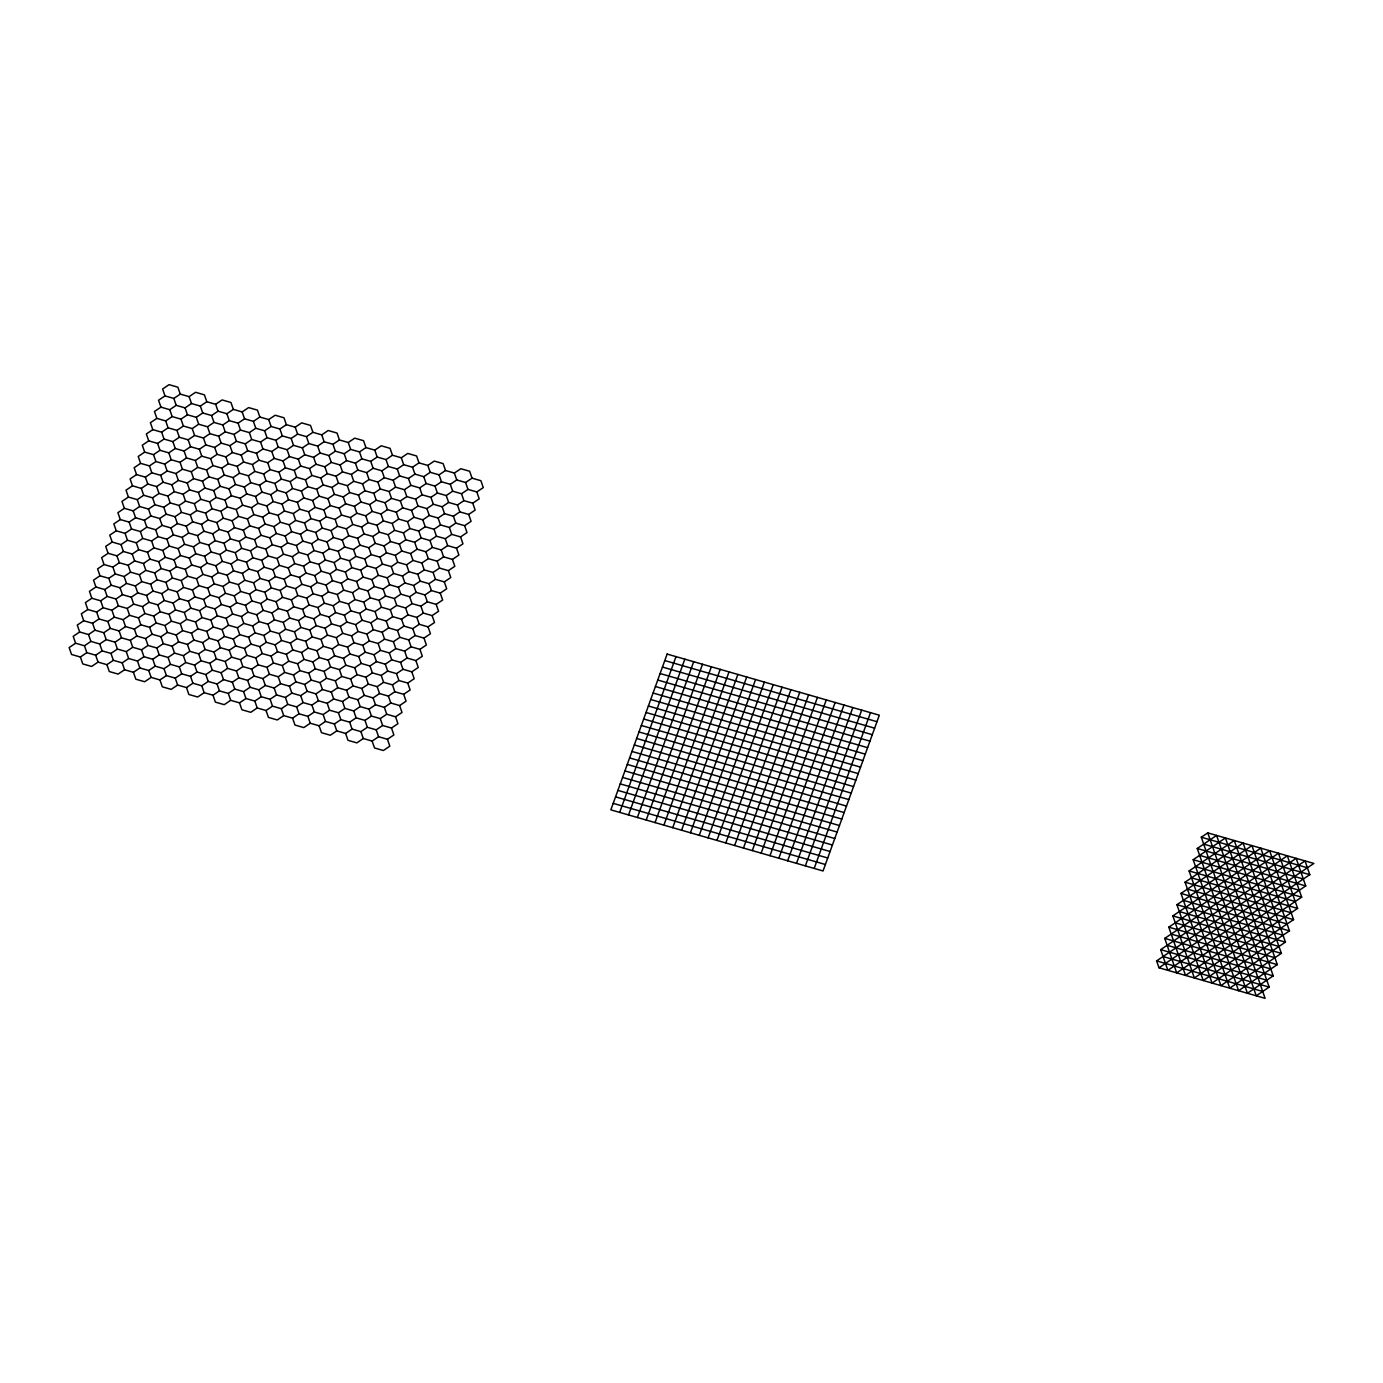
<?xml version="1.0" encoding="UTF-8"?>
<svg xmlns="http://www.w3.org/2000/svg" width="1383" height="1383" viewBox="0 0 1383 1383"><rect width="100%" height="100%" fill="white"/><g stroke="black" fill="none" stroke-linecap="round" stroke-linejoin="round"><path stroke-width="1.5" d="M619.688 812.391L675.993 656.614M628.539 814.95L684.827 659.172M637.373 817.491L693.678 661.714M646.207 820.033L702.512 664.255M655.058 822.591L711.346 666.813M663.892 825.132L720.197 669.355M672.743 827.674L729.031 671.896M681.577 830.232L737.882 674.455M690.428 832.773L746.716 676.996M699.262 835.315L755.567 679.537M708.096 837.873L764.401 682.096M716.947 840.415L773.235 684.637M725.781 842.956L782.087 687.195M734.632 845.514L790.92 689.737M743.466 848.056L799.772 692.278M752.3 850.597L808.606 694.836M761.151 853.155L817.439 697.378M769.985 855.697L826.291 699.919M778.836 858.255L835.125 702.478M787.67 860.796L843.976 705.019M796.522 863.338L852.81 707.56M805.355 865.896L861.661 710.119M814.189 868.438L870.495 712.66M206.81 401.744L204.407 394.846L195.573 392.288L189.125 396.644L180.274 394.103L173.826 398.442L164.992 395.901L158.544 400.24L160.929 407.138L169.763 409.679L176.211 405.34L185.063 407.881L191.511 403.542L200.345 406.083L206.81 401.744L215.644 404.285L222.093 399.929L230.944 402.488L233.329 409.385L242.163 411.927L248.629 407.587L257.463 410.129L259.848 417.026L268.7 419.568L275.148 415.228L283.982 417.77L286.367 424.667L295.219 427.209L301.667 422.87L310.501 425.411L312.904 432.309L321.738 434.85L328.186 430.511L337.037 433.052L339.423 439.95L348.257 442.491L354.722 438.152L363.556 440.693L365.942 447.591L374.793 450.132L381.241 445.793L390.075 448.334L392.461 455.232L401.312 457.773L407.76 453.434L416.594 455.975L418.997 462.873L427.831 465.414L434.279 461.075L443.13 463.616L445.516 470.514L454.35 473.055L460.816 468.716L469.65 471.257L472.035 478.155L480.886 480.696L483.272 487.594L476.824 491.95L467.973 489.392L461.524 493.748L452.69 491.19L446.225 495.546L437.391 493.005L430.943 497.344L422.092 494.803L415.643 499.142L406.809 496.601L400.344 500.94L391.51 498.399L385.062 502.738L376.211 500.197L369.762 504.553L360.928 501.994L354.463 506.351L345.629 503.792L339.181 508.149L330.33 505.608L323.881 509.947L315.047 507.405L308.599 511.745L299.748 509.203L293.3 513.542L284.449 511.001L278 515.34L269.166 512.799L262.718 517.156L253.867 514.597L247.419 518.953L238.585 516.395L232.119 520.751L223.285 518.193L216.837 522.549L207.986 520.008L201.538 524.347L192.704 521.806L186.238 526.145L177.404 523.604L170.956 527.943L162.105 525.402L155.657 529.741L146.823 527.2L140.375 531.556L131.523 528.998L125.075 533.354L116.224 530.795L109.776 535.152L112.161 542.05L121.013 544.591L127.461 540.252L136.295 542.793L142.76 538.436L151.594 540.995L158.042 536.639L166.894 539.197L173.342 534.841L182.176 537.399L188.641 533.043L197.475 535.584L203.923 531.245L212.775 533.786L219.223 529.447L228.057 531.988L234.522 527.649L243.356 530.19L249.804 525.834L258.656 528.392L265.104 524.036L273.938 526.595L280.386 522.238L289.237 524.797L295.685 520.44L304.537 522.981L310.985 518.642L319.819 521.184L326.267 516.844L335.118 519.386L341.566 515.046L350.4 517.588L356.866 513.249L365.7 515.79L372.148 511.433L380.999 513.992L387.447 509.636L396.281 512.194L402.747 507.838L411.581 510.396L418.029 506.04L426.88 508.581L433.328 504.242L442.162 506.783L448.628 502.444L457.462 504.985L463.91 500.646L472.761 503.187L479.209 498.831L476.824 491.95M160.929 407.138L154.464 411.477L156.867 418.375L165.701 420.933L172.149 416.577L181 419.135L187.448 414.779L196.282 417.32L202.748 412.981L211.582 415.522L218.03 411.183L226.881 413.724L233.329 409.385M156.867 418.375L150.401 422.731L152.804 429.629L161.638 432.17L168.086 427.814L176.938 430.372L183.386 426.016L192.22 428.574L198.685 424.218L207.519 426.777L213.967 422.42L222.819 424.961L229.267 420.622L238.101 423.163L244.566 418.824L253.4 421.366L259.848 417.026M152.804 429.629L146.339 433.968L148.742 440.866L157.576 443.407L164.024 439.068L172.875 441.609L179.323 437.27L188.157 439.811L194.623 435.472L203.457 438.013L209.905 433.657L218.756 436.215L225.204 431.859L234.038 434.418L240.486 430.061L249.338 432.602L255.786 428.263L264.637 430.804L271.085 426.465L279.919 429.007L286.367 424.667M148.742 440.866L142.276 445.205L144.679 452.103L153.513 454.661L159.961 450.305L168.812 452.846L175.261 448.507L184.095 451.048L190.56 446.709L199.394 449.25L205.842 444.911L214.693 447.452L221.142 443.113L229.976 445.654L236.424 441.298L245.275 443.857L251.723 439.5L260.574 442.059L267.023 437.702L275.857 440.261L282.305 435.904L291.156 438.446L297.604 434.106L306.438 436.648L312.904 432.309M144.679 452.103L138.214 456.459L140.617 463.357L149.45 465.898L155.899 461.542L164.75 464.1L171.198 459.744L180.032 462.302L186.498 457.946L195.331 460.487L201.78 456.148L210.631 458.689L217.079 454.35L225.913 456.891L232.361 452.552L241.212 455.093L247.661 450.754L256.495 453.296L262.96 448.939L271.794 451.498L278.242 447.141L287.094 449.7L293.542 445.343L302.376 447.902L308.841 443.545L317.675 446.087L324.123 441.747L332.975 444.289L339.423 439.95M140.617 463.357L134.151 467.696L136.554 474.594L145.388 477.135L151.836 472.796L160.687 475.337L167.136 470.998L175.969 473.539L182.418 469.183L191.269 471.741L197.717 467.385L206.568 469.943L213.017 465.587L221.85 468.146L228.299 463.789L237.15 466.33L243.598 461.991L252.432 464.532L258.898 460.193L267.732 462.735L274.18 458.395L283.031 460.937L289.479 456.597L298.313 459.139L304.779 454.782L313.613 457.341L320.061 452.984L328.912 455.543L335.36 451.186L344.194 453.728L350.66 449.389L359.494 451.93L365.942 447.591M136.554 474.594L130.088 478.933L132.491 485.831L141.325 488.389L147.774 484.033L156.625 486.574L163.073 482.235L171.907 484.776L178.355 480.437L187.206 482.978L193.655 478.639L202.506 481.18L208.954 476.824L217.788 479.382L224.236 475.026L233.087 477.584L239.536 473.228L248.37 475.787L254.835 471.43L263.669 473.971L270.117 469.632L278.968 472.173L285.417 467.834L294.251 470.376L300.716 466.036L309.55 468.578L315.998 464.239L324.849 466.78L331.298 462.423L340.132 464.982L346.597 460.625L355.431 463.184L361.879 458.828L370.73 461.369L377.179 457.03L386.013 459.571L392.461 455.232M132.491 485.831L126.026 490.187L128.429 497.067L137.263 499.626L143.711 495.27L152.562 497.828L159.01 493.472L167.844 496.03L174.293 491.674L183.144 494.215L189.592 489.876L198.443 492.417L204.891 488.078L213.725 490.619L220.174 486.28L229.025 488.821L235.473 484.482L244.307 487.023L250.772 482.667L259.606 485.226L266.055 480.869L274.906 483.428L281.354 479.071L290.188 481.612L296.654 477.273L305.487 479.815L311.936 475.475L320.787 478.017L327.235 473.678L336.069 476.219L342.517 471.88L351.368 474.421L357.817 470.064L366.668 472.623L373.116 468.267L381.95 470.825L388.398 466.469L397.249 469.027L403.698 464.671L412.532 467.212L418.997 462.873M128.429 497.067L121.963 501.424L124.366 508.322L133.2 510.863L139.648 506.524L148.5 509.065L154.948 504.726L163.782 507.267L170.23 502.911L179.081 505.469L185.529 501.113L194.363 503.671L200.829 499.315L209.663 501.856L216.111 497.517L224.962 500.058L231.41 495.719L240.244 498.26L246.71 493.921L255.544 496.462L261.992 492.123L270.843 494.665L277.291 490.308L286.125 492.867L292.591 488.51L301.425 491.069L307.873 486.712L316.724 489.271L323.173 484.914L332.006 487.456L338.455 483.116L347.306 485.658L353.754 481.319L362.605 483.86L369.054 479.521L377.887 482.062L384.336 477.705L393.187 480.264L399.635 475.908L408.469 478.466L414.935 474.11L423.768 476.668L430.217 472.312L439.068 474.853L445.516 470.514M124.366 508.322L117.901 512.661L120.286 519.559L129.138 522.1L135.586 517.761L144.437 520.302L150.885 515.963L159.719 518.504L166.167 514.165L175.019 516.706L181.467 512.367L190.301 514.908L196.766 510.552L205.6 513.11L212.048 508.754L220.9 511.312L227.348 506.956L236.182 509.497L242.647 505.158L251.481 507.699L257.929 503.36L266.781 505.901L273.229 501.562L282.063 504.104L288.528 499.764L297.362 502.306L303.811 497.949L312.662 500.508L319.11 496.151L327.944 498.71L334.392 494.353L343.243 496.912L349.692 492.555L358.525 495.097L364.991 490.758L373.825 493.299L380.273 488.96L389.124 491.501L395.573 487.162L404.406 489.703L410.872 485.364L419.706 487.905L426.154 483.549L435.005 486.107L441.454 481.751L450.288 484.309L456.753 479.953L465.587 482.494L472.035 478.155M120.286 519.559L113.838 523.915L116.224 530.795M112.161 542.05L105.713 546.389L108.099 553.286L116.95 555.828L123.398 551.489L132.232 554.03L138.698 549.691L147.532 552.232L153.98 547.893L162.831 550.434L169.279 546.078L178.113 548.636L184.579 544.28L193.413 546.838L199.861 542.482L208.712 545.04L215.16 540.684L223.994 543.225L230.46 538.886L239.294 541.427L245.742 537.088L254.593 539.629L261.041 535.29L269.875 537.831L276.323 533.492L285.175 536.034L291.623 531.677L300.474 534.236L306.922 529.879L315.756 532.438L322.204 528.081L331.056 530.623L337.504 526.283L346.338 528.825L352.803 524.485L361.637 527.027L368.085 522.688L376.937 525.229L383.385 520.89L392.219 523.431L398.684 519.074L407.518 521.633L413.966 517.277L422.818 519.835L429.266 515.479L438.1 518.037L444.548 513.681L453.399 516.222L459.848 511.883L468.699 514.424L475.147 510.085L472.761 503.187M108.099 553.286L101.65 557.626L104.036 564.523L112.887 567.082L119.336 562.725L128.17 565.284L134.635 560.928L143.469 563.469L149.917 559.13L158.768 561.671L165.217 557.332L174.051 559.873L180.516 555.534L189.35 558.075L195.798 553.736L204.649 556.277L211.098 551.921L219.932 554.479L226.397 550.123L235.231 552.681L241.679 548.325L250.53 550.866L256.979 546.527L265.813 549.068L272.261 544.729L281.112 547.27L287.56 542.931L296.394 545.472L302.86 541.133L311.694 543.675L318.142 539.318L326.993 541.877L333.441 537.52L342.275 540.079L348.741 535.722L357.575 538.281L364.023 533.924L372.874 536.466L379.322 532.127L388.156 534.668L394.622 530.329L403.456 532.87L409.904 528.531L418.755 531.072L425.203 526.733L434.037 529.274L440.486 524.918L449.337 527.476L455.785 523.12L464.636 525.678L471.084 521.322L468.699 514.424M104.036 564.523L97.588 568.88L99.974 575.777L108.825 578.319L115.273 573.962L124.107 576.521L130.572 572.164L139.406 574.723L145.855 570.366L154.706 572.925L161.154 568.569L169.988 571.11L176.454 566.771L185.287 569.312L191.736 564.973L200.587 567.514L207.035 563.175L215.869 565.716L222.317 561.377L231.168 563.918L237.617 559.562L246.468 562.12L252.916 557.764L261.75 560.322L268.198 555.966L277.049 558.507L283.498 554.168L292.332 556.709L298.797 552.37L307.631 554.911L314.079 550.572L322.93 553.114L329.379 548.774L338.213 551.316L344.678 546.959L353.512 549.518L359.96 545.161L368.812 547.72L375.26 543.363L384.094 545.922L390.559 541.566L399.393 544.107L405.841 539.768L414.693 542.309L421.141 537.97L429.975 540.511L436.423 536.172L445.274 538.713L451.722 534.374L460.556 536.915L467.022 532.559L464.636 525.678M99.974 575.777L93.525 580.117L95.911 587.014L104.762 589.556L111.21 585.216L120.044 587.758L126.51 583.419L135.344 585.96L141.792 581.621L150.643 584.162L157.092 579.805L165.925 582.364L172.391 578.008L181.225 580.566L187.673 576.21L196.524 578.751L202.973 574.412L211.806 576.953L218.255 572.614L227.106 575.155L233.554 570.816L242.405 573.357L248.854 569.018L257.687 571.559L264.136 567.203L272.987 569.761L279.435 565.405L288.269 567.964L294.735 563.607L303.568 566.166L310.017 561.809L318.868 564.35L325.316 560.011L334.15 562.553L340.616 558.213L349.45 560.755L355.898 556.415L364.749 558.957L371.197 554.618L380.031 557.159L386.479 552.802L395.331 555.361L401.779 551.004L410.63 553.563L417.078 549.207L425.912 551.748L432.36 547.409L441.212 549.95L447.66 545.611L456.494 548.152L462.959 543.813L460.556 536.915M95.911 587.014L89.463 591.354L91.848 598.251L100.7 600.81L107.148 596.453L115.982 598.995L122.447 594.655L131.281 597.197L137.73 592.858L146.581 595.399L153.029 591.06L161.863 593.601L168.328 589.262L177.162 591.803L183.611 587.447L192.462 590.005L198.91 585.649L207.744 588.207L214.192 583.851L223.043 586.409L229.492 582.053L238.325 584.594L244.791 580.255L253.625 582.796L260.073 578.457L268.924 580.998L275.373 576.659L284.207 579.2L290.672 574.861L299.506 577.403L305.954 573.046L314.805 575.605L321.254 571.248L330.088 573.807L336.553 569.45L345.387 571.992L351.835 567.652L360.686 570.194L367.135 565.854L375.969 568.396L382.417 564.057L391.268 566.598L397.716 562.259L406.567 564.8L413.016 560.443L421.85 563.002L428.298 558.646L437.149 561.204L443.597 556.848L452.431 559.406L458.897 555.05L456.494 548.152M91.848 598.251L85.4 602.608L87.786 609.505L96.637 612.047L103.085 607.69L111.919 610.249L118.385 605.892L127.219 608.451L133.667 604.094L142.518 606.636L148.966 602.296L157.8 604.838L164.249 600.499L173.1 603.04L179.548 598.701L188.399 601.242L194.847 596.903L203.681 599.444L210.13 595.088L218.981 597.646L225.429 593.29L234.263 595.848L240.728 591.492L249.562 594.05L256.011 589.694L264.862 592.235L271.31 587.896L280.144 590.437L286.609 586.098L295.443 588.639L301.892 584.3L310.743 586.841L317.191 582.502L326.025 585.044L332.49 580.687L341.324 583.246L347.773 578.889L356.624 581.448L363.072 577.091L371.906 579.633L378.354 575.293L387.205 577.835L393.654 573.496L402.505 576.037L408.953 571.698L417.787 574.239L424.235 569.9L433.086 572.441L439.535 568.085L448.369 570.643L454.834 566.287L452.431 559.406M87.786 609.505L81.338 613.845L83.723 620.742L92.575 623.284L99.023 618.944L107.857 621.486L114.322 617.146L123.156 619.688L129.604 615.331L138.456 617.89L144.904 613.533L153.738 616.092L160.186 611.735L169.037 614.294L175.485 609.938L184.337 612.479L190.785 608.14L199.619 610.681L206.067 606.342L214.918 608.883L221.366 604.544L230.2 607.085L236.666 602.746L245.5 605.287L251.948 600.931L260.799 603.489L267.247 599.133L276.081 601.691L282.547 597.335L291.381 599.876L297.829 595.537L306.68 598.078L313.128 593.739L321.962 596.28L328.428 591.941L337.262 594.483L343.71 590.143L352.561 592.685L359.01 588.328L367.843 590.887L374.292 586.53L383.143 589.089L389.591 584.732L398.425 587.291L404.891 582.934L413.724 585.476L420.173 581.137L429.024 583.678L435.472 579.339L444.306 581.88L450.772 577.541L448.369 570.643M83.723 620.742L77.275 625.081L79.661 631.979L88.512 634.538L94.96 630.181L103.794 632.722L110.26 628.383L119.094 630.925L125.542 626.585L134.393 629.127L140.841 624.788L149.675 627.329L156.123 622.972L164.975 625.531L171.423 621.174L180.274 623.733L186.722 619.377L195.556 621.935L202.004 617.579L210.856 620.12L217.304 615.781L226.138 618.322L232.603 613.983L241.437 616.524L247.885 612.185L256.737 614.726L263.185 610.387L272.019 612.928L278.484 608.572L287.318 611.13L293.766 606.774L302.618 609.333L309.066 604.976L317.9 607.535L324.348 603.178L333.199 605.719L339.648 601.38L348.499 603.922L354.947 599.582L363.781 602.124L370.229 597.784L379.08 600.326L385.529 595.969L394.362 598.528L400.828 594.171L409.662 596.73L416.11 592.373L424.961 594.932L431.41 590.576L440.243 593.117L446.709 588.778L444.306 581.88M79.661 631.979L73.213 636.336L75.598 643.216L84.449 645.775L90.898 641.418L99.732 643.977L106.197 639.62L115.031 642.179L121.479 637.822L130.33 640.364L136.779 636.024L145.613 638.566L152.061 634.227L160.912 636.768L167.36 632.429L176.194 634.97L182.66 630.631L191.494 633.172L197.942 628.816L206.793 631.374L213.241 627.018L222.075 629.576L228.541 625.22L237.375 627.761L243.823 623.422L252.674 625.963L259.122 621.624L267.956 624.165L274.422 619.826L283.256 622.367L289.704 618.028L298.555 620.569L305.003 616.213L313.837 618.771L320.286 614.415L329.137 616.974L335.585 612.617L344.436 615.176L350.884 610.819L359.718 613.361L366.167 609.021L375.018 611.563L381.466 607.223L390.3 609.765L396.765 605.426L405.599 607.967L412.048 603.628L420.899 606.169L427.347 601.812L436.181 604.371L442.646 600.015L440.243 593.117M75.598 643.216L69.15 647.572L71.536 654.47L80.387 657.011L86.835 652.672L95.669 655.214L102.117 650.874L110.968 653.416L117.417 649.059L126.268 651.618L132.716 647.261L141.55 649.82L147.998 645.463L156.849 648.005L163.298 643.665L172.132 646.207L178.597 641.868L187.431 644.409L193.879 640.07L202.731 642.611L209.179 638.272L218.013 640.813L224.478 636.457L233.312 639.015L239.76 634.659L248.612 637.217L255.06 632.861L263.894 635.419L270.359 631.063L279.193 633.604L285.641 629.265L294.493 631.806L300.941 627.467L309.775 630.008L316.223 625.669L325.074 628.21L331.522 623.871L340.356 626.413L346.822 622.056L355.656 624.615L362.104 620.258L370.955 622.817L377.403 618.46L386.237 621.002L392.703 616.662L401.537 619.204L407.985 614.865L416.836 617.406L423.284 613.067L432.118 615.608L438.584 611.269L436.181 604.371M432.118 615.608L434.521 622.506L428.056 626.845L419.222 624.303L412.774 628.643L403.922 626.101L397.474 630.458L388.64 627.899L382.175 632.256L373.341 629.697L366.893 634.054L358.041 631.512L351.593 635.852L342.759 633.31L336.294 637.649L327.46 635.108L321.012 639.447L312.16 636.906L305.712 641.245L296.878 638.704L290.43 643.06L281.579 640.502L275.131 644.858L266.279 642.3L259.831 646.656L250.997 644.098L244.549 648.454L235.698 645.913L229.25 650.252L220.416 647.711L213.95 652.05L205.116 649.509L198.668 653.848L189.817 651.307L183.369 655.663L174.535 653.104L168.069 657.461L159.235 654.902L152.787 659.259L143.936 656.7L137.487 661.057L128.654 658.515L122.205 662.855L113.354 660.313L106.906 664.653L98.055 662.111L91.606 666.45L82.773 663.909L80.387 657.011M428.056 626.845L430.459 633.742L423.993 638.099L415.159 635.54L408.711 639.897L399.86 637.338L393.412 641.695L384.578 639.153L378.112 643.493L369.278 640.951L362.83 645.291L353.979 642.749L347.531 647.088L338.697 644.547L332.231 648.886L323.397 646.345L316.949 650.702L308.098 648.143L301.65 652.499L292.816 649.941L286.367 654.297L277.516 651.756L271.068 656.095L262.217 653.554L255.769 657.893L246.935 655.352L240.486 659.691L231.635 657.15L225.187 661.489L216.353 658.948L209.888 663.304L201.054 660.746L194.605 665.102L185.754 662.543L179.306 666.9L170.472 664.341L164.007 668.698L155.173 666.157L148.724 670.496L139.873 667.954L133.425 672.294L124.591 669.752L118.125 674.091L109.292 671.55L106.906 664.653M423.993 638.099L426.379 644.979L419.931 649.336L411.097 646.795L404.649 651.134L395.797 648.592L389.349 652.932L380.515 650.39L374.05 654.729L365.216 652.188L358.767 656.545L349.916 653.986L343.468 658.343L334.634 655.784L328.169 660.14L319.335 657.582L312.886 661.938L304.035 659.397L297.587 663.736L288.753 661.195L282.305 665.534L273.454 662.993L267.005 667.332L258.154 664.791L251.706 669.13L242.872 666.589L236.424 670.945L227.573 668.387L221.124 672.743L212.291 670.185L205.825 674.541L196.991 672L190.543 676.339L181.692 673.798L175.243 678.137L166.409 675.596L159.944 679.935L151.11 677.393L144.662 681.733L135.811 679.191L133.425 672.294M419.931 649.336L422.316 656.234L415.868 660.573L407.034 658.031L400.586 662.371L391.735 659.829L385.287 664.186L376.453 661.627L369.987 665.984L361.153 663.425L354.705 667.782L345.854 665.223L339.405 669.579L330.572 667.038L324.106 671.377L315.272 668.836L308.824 673.175L299.973 670.634L293.524 674.973L284.691 672.432L278.225 676.771L269.391 674.23L262.943 678.586L254.092 676.028L247.643 680.384L238.81 677.826L232.361 682.182L223.51 679.641L217.062 683.98L208.228 681.439L201.762 685.778L192.928 683.237L186.48 687.576L177.629 685.034L171.181 689.374L162.347 686.832L159.944 679.935M415.868 660.573L418.254 667.47L411.806 671.827L402.972 669.268L396.523 673.625L387.672 671.066L381.224 675.423L372.39 672.881L365.925 677.221L357.091 674.679L350.642 679.018L341.791 676.477L335.343 680.816L326.509 678.275L320.043 682.614L311.21 680.073L304.761 684.429L295.91 681.871L289.462 686.227L280.628 683.669L274.162 688.025L265.329 685.467L258.88 689.823L250.029 687.282L243.581 691.621L234.747 689.08L228.299 693.419L219.448 690.878L212.999 695.217L204.148 692.676L197.7 697.015L188.866 694.473L186.48 687.576M411.806 671.827L414.191 678.707L407.743 683.064L398.909 680.522L392.461 684.862L383.61 682.32L377.161 686.659L368.31 684.118L361.862 688.457L353.028 685.916L346.58 690.255L337.729 687.714L331.28 692.07L322.446 689.512L315.981 693.868L307.147 691.31L300.699 695.666L291.848 693.108L285.399 697.464L276.565 694.923L270.1 699.262L261.266 696.721L254.818 701.06L245.967 698.519L239.518 702.858L230.684 700.317L224.236 704.673L215.385 702.115L212.999 695.217M407.743 683.064L410.129 689.961L403.68 694.301L394.846 691.759L388.398 696.098L379.547 693.557L373.099 697.896L364.248 695.355L357.799 699.712L348.965 697.153L342.517 701.509L333.666 698.951L327.218 703.307L318.384 700.766L311.918 705.105L303.084 702.564L296.636 706.903L287.785 704.362L281.337 708.701L272.503 706.16L266.037 710.499L257.203 707.958L250.755 712.314L241.904 709.756L239.518 702.858M403.68 694.301L406.066 701.198L399.618 705.555L390.784 702.996L384.336 707.353L375.484 704.794L369.036 709.151L360.185 706.592L353.737 710.948L344.903 708.407L338.455 712.746L329.603 710.205L323.155 714.544L314.321 712.003L307.856 716.342L299.022 713.801L292.574 718.14L283.722 715.599L277.274 719.955L268.44 717.397L266.037 710.499M399.618 705.555L402.004 712.435L395.555 716.792L386.721 714.233L380.256 718.59L371.422 716.048L364.974 720.387L356.123 717.846L349.674 722.185L340.84 719.644L334.392 723.983L325.541 721.442L319.093 725.781L310.259 723.24L303.793 727.596L294.959 725.038L292.574 718.14M395.555 716.792L397.941 723.689L391.493 728.028L382.659 725.487L376.193 729.826L367.359 727.285L360.911 731.624L352.06 729.083L345.612 733.439L336.778 730.881L330.33 735.237L321.478 732.679L319.093 725.781M391.493 728.028L393.878 734.926L387.43 739.265L378.596 736.724L372.131 741.081L363.297 738.522L356.849 742.878L347.997 740.32L345.612 733.439M1201.308 837.216L1207.757 832.877L1313.85 863.441L1159.006 967.772L1156.603 960.891L1305.016 860.9L1309.787 874.678L1167.84 970.33L1160.683 949.637L1296.165 858.342L1305.725 885.933L1176.691 972.871L1164.745 938.4L1287.331 855.8L1301.662 897.169L1185.525 975.413L1168.808 927.163L1278.48 853.259L1297.6 908.406L1194.359 977.971L1172.87 915.909L1269.646 850.701L1293.537 919.643L1203.21 980.512L1176.933 904.672L1260.795 848.159L1289.475 930.897L1212.044 983.071L1180.996 893.435L1251.961 845.601L1285.412 942.134L1220.895 985.612L1185.058 882.181L1243.127 843.06L1281.35 953.371L1229.729 988.154L1189.121 870.944L1234.276 840.518L1277.287 964.625L1238.563 990.712L1193.183 859.707L1225.442 837.96L1273.224 975.862L1247.414 993.253L1197.246 848.471L1216.591 835.418L1269.162 987.099L1256.248 995.795L1201.308 837.216L1307.402 867.781M664.808 660.555L876.995 721.701M662.457 667.055L874.644 728.184M660.106 673.538L872.293 734.684M657.772 680.038L869.959 741.167M1203.694 844.114L1309.787 874.678M655.421 686.521L867.608 747.667M1197.246 848.471L1303.339 879.035M653.07 693.021L865.257 754.15M1199.631 855.351L1305.725 885.933M650.719 699.504L862.923 760.65M1193.183 859.707L1299.277 890.272M648.385 706.004L860.572 767.133M1195.569 866.605L1301.662 897.169M646.034 712.487L858.221 773.616M1189.121 870.944L1295.214 901.509M643.683 718.987L855.87 780.116M1191.506 877.842L1297.6 908.406M641.349 725.47L853.536 786.599M1185.058 882.181L1291.152 912.763M1187.444 889.079L1293.537 919.643M638.998 731.953L851.185 793.099M1180.996 893.435L1287.089 924M636.647 738.453L848.834 799.581M1183.381 900.333L1289.475 930.897M634.313 744.936L846.5 806.082M1176.933 904.672L1283.026 935.236M631.962 751.436L844.149 812.564M1179.319 911.57L1285.412 942.134M629.611 757.919L841.798 819.064M1172.87 915.909L1278.964 946.491M627.277 764.419L839.464 825.547M1175.256 922.807L1281.35 953.371M1168.808 927.163L1274.901 957.727M624.926 770.901L837.113 832.047M1171.194 934.061L1277.287 964.625M622.575 777.402L834.762 838.53M1164.745 938.4L1270.839 968.964M620.241 783.884L832.428 845.013M1167.131 945.298L1273.224 975.862M617.89 790.385L830.077 851.513M1160.683 949.637L1266.776 980.201M615.539 796.867L827.726 857.996M1163.068 956.535L1269.162 987.099M613.188 803.35L825.374 864.496M1156.603 960.891L1262.714 991.455M1159.006 967.772L1265.099 998.353L1207.757 832.877M465.587 482.494L467.973 489.392M454.35 473.055L456.753 479.953M461.524 493.748L463.91 500.646M450.288 484.309L452.69 491.19M457.462 504.985L459.848 511.883M439.068 474.853L441.454 481.751M446.225 495.546L448.628 502.444M453.399 516.222L455.785 523.12M427.831 465.414L430.217 472.312M435.005 486.107L437.391 493.005M442.162 506.783L444.548 513.681M449.337 527.476L451.722 534.374M423.768 476.668L426.154 483.549M430.943 497.344L433.328 504.242M438.1 518.037L440.486 524.918M445.274 538.713L447.66 545.611M412.532 467.212L414.935 474.11M419.706 487.905L422.092 494.803M426.88 508.581L429.266 515.479M434.037 529.274L436.423 536.172M441.212 549.95L443.597 556.848M401.312 457.773L403.698 464.671M408.469 478.466L410.872 485.364M415.643 499.142L418.029 506.04M422.818 519.835L425.203 526.733M429.975 540.511L432.36 547.409M437.149 561.204L439.535 568.085M397.249 469.027L399.635 475.908M404.406 489.703L406.809 496.601M411.581 510.396L413.966 517.277M418.755 531.072L421.141 537.97M425.912 551.748L428.298 558.646M433.086 572.441L435.472 579.339M386.013 459.571L388.398 466.469M393.187 480.264L395.573 487.162M400.344 500.94L402.747 507.838M407.518 521.633L409.904 528.531M414.693 542.309L417.078 549.207M421.85 563.002L424.235 569.9M429.024 583.678L431.41 590.576M374.793 450.132L377.179 457.03M381.95 470.825L384.336 477.705M389.124 491.501L391.51 498.399M396.281 512.194L398.684 519.074M403.456 532.87L405.841 539.768M410.63 553.563L413.016 560.443M417.787 574.239L420.173 581.137M424.961 594.932L427.347 601.812M370.73 461.369L373.116 468.267M377.887 482.062L380.273 488.96M385.062 502.738L387.447 509.636M392.219 523.431L394.622 530.329M399.393 544.107L401.779 551.004M406.567 564.8L408.953 571.698M413.724 585.476L416.11 592.373M420.899 606.169L423.284 613.067M359.494 451.93L361.879 458.828M366.668 472.623L369.054 479.521M373.825 493.299L376.211 500.197M380.999 513.992L383.385 520.89M388.156 534.668L390.559 541.566M395.331 555.361L397.716 562.259M402.505 576.037L404.891 582.934M409.662 596.73L412.048 603.628M416.836 617.406L419.222 624.303M348.257 442.491L350.66 449.389M355.431 463.184L357.817 470.064M362.605 483.86L364.991 490.758M369.762 504.553L372.148 511.433M376.937 525.229L379.322 532.127M384.094 545.922L386.479 552.802M391.268 566.598L393.654 573.496M398.425 587.291L400.828 594.171M405.599 607.967L407.985 614.865M412.774 628.643L415.159 635.54M344.194 453.728L346.597 460.625M351.368 474.421L353.754 481.319M358.525 495.097L360.928 501.994M365.7 515.79L368.085 522.688M372.874 536.466L375.26 543.363M380.031 557.159L382.417 564.057M387.205 577.835L389.591 584.732M394.362 598.528L396.765 605.426M401.537 619.204L403.922 626.101M408.711 639.897L411.097 646.795M332.975 444.289L335.36 451.186M340.132 464.982L342.517 471.88M347.306 485.658L349.692 492.555M354.463 506.351L356.866 513.249M361.637 527.027L364.023 533.924M368.812 547.72L371.197 554.618M375.969 568.396L378.354 575.293M383.143 589.089L385.529 595.969M390.3 609.765L392.703 616.662M397.474 630.458L399.86 637.338M404.649 651.134L407.034 658.031M321.738 434.85L324.123 441.747M328.912 455.543L331.298 462.423M336.069 476.219L338.455 483.116M343.243 496.912L345.629 503.792M350.4 517.588L352.803 524.485M357.575 538.281L359.96 545.161M364.749 558.957L367.135 565.854M371.906 579.633L374.292 586.53M379.08 600.326L381.466 607.223M386.237 621.002L388.64 627.899M393.412 641.695L395.797 648.592M400.586 662.371L402.972 669.268M317.675 446.087L320.061 452.984M324.849 466.78L327.235 473.678M332.006 487.456L334.392 494.353M339.181 508.149L341.566 515.046M346.338 528.825L348.741 535.722M353.512 549.518L355.898 556.415M360.686 570.194L363.072 577.091M367.843 590.887L370.229 597.784M375.018 611.563L377.403 618.46M382.175 632.256L384.578 639.153M389.349 652.932L391.735 659.829M396.523 673.625L398.909 680.522M306.438 436.648L308.841 443.545M313.613 457.341L315.998 464.239M320.787 478.017L323.173 484.914M327.944 498.71L330.33 505.608M335.118 519.386L337.504 526.283M342.275 540.079L344.678 546.959M349.45 560.755L351.835 567.652M356.624 581.448L359.01 588.328M363.781 602.124L366.167 609.021M370.955 622.817L373.341 629.697M378.112 643.493L380.515 650.39M385.287 664.186L387.672 671.066M392.461 684.862L394.846 691.759M295.219 427.209L297.604 434.106M302.376 447.902L304.779 454.782M309.55 468.578L311.936 475.475M316.724 489.271L319.11 496.151M323.881 509.947L326.267 516.844M331.056 530.623L333.441 537.52M338.213 551.316L340.616 558.213M345.387 571.992L347.773 578.889M352.561 592.685L354.947 599.582M359.718 613.361L362.104 620.258M366.893 634.054L369.278 640.951M374.05 654.729L376.453 661.627M381.224 675.423L383.61 682.32M388.398 696.098L390.784 702.996M291.156 438.446L293.542 445.343M298.313 459.139L300.716 466.036M305.487 479.815L307.873 486.712M312.662 500.508L315.047 507.405M319.819 521.184L322.204 528.081M326.993 541.877L329.379 548.774M334.15 562.553L336.553 569.45M341.324 583.246L343.71 590.143M348.499 603.922L350.884 610.819M355.656 624.615L358.041 631.512M362.83 645.291L365.216 652.188M369.987 665.984L372.39 672.881M377.161 686.659L379.547 693.557M384.336 707.353L386.721 714.233M279.919 429.007L282.305 435.904M287.094 449.7L289.479 456.597M294.251 470.376L296.654 477.273M301.425 491.069L303.811 497.949M308.599 511.745L310.985 518.642M315.756 532.438L318.142 539.318M322.93 553.114L325.316 560.011M330.088 573.807L332.49 580.687M337.262 594.483L339.648 601.38M344.436 615.176L346.822 622.056M351.593 635.852L353.979 642.749M358.767 656.545L361.153 663.425M365.925 677.221L368.31 684.118M373.099 697.896L375.484 704.794M380.256 718.59L382.659 725.487M387.43 739.265L389.816 746.163L383.368 750.52L374.534 747.961L372.131 741.081M268.7 419.568L271.085 426.465M275.857 440.261L278.242 447.141M283.031 460.937L285.417 467.834M290.188 481.612L292.591 488.51M297.362 502.306L299.748 509.203M304.537 522.981L306.922 529.879M311.694 543.675L314.079 550.572M318.868 564.35L321.254 571.248M326.025 585.044L328.428 591.941M333.199 605.719L335.585 612.617M340.356 626.413L342.759 633.31M347.531 647.088L349.916 653.986M354.705 667.782L357.091 674.679M361.862 688.457L364.248 695.355M369.036 709.151L371.422 716.048M376.193 729.826L378.596 736.724M264.637 430.804L267.023 437.702M271.794 451.498L274.18 458.395M278.968 472.173L281.354 479.071M286.125 492.867L288.528 499.764M293.3 513.542L295.685 520.44M300.474 534.236L302.86 541.133M307.631 554.911L310.017 561.809M314.805 575.605L317.191 582.502M321.962 596.28L324.348 603.178M329.137 616.974L331.522 623.871M336.294 637.649L338.697 644.547M343.468 658.343L345.854 665.223M350.642 679.018L353.028 685.916M357.799 699.712L360.185 706.592M364.974 720.387L367.359 727.285M253.4 421.366L255.786 428.263M260.574 442.059L262.96 448.939M267.732 462.735L270.117 469.632M274.906 483.428L277.291 490.308M282.063 504.104L284.449 511.001M289.237 524.797L291.623 531.677M296.394 545.472L298.797 552.37M303.568 566.166L305.954 573.046M310.743 586.841L313.128 593.739M317.9 607.535L320.286 614.415M325.074 628.21L327.46 635.108M332.231 648.886L334.634 655.784M339.405 669.579L341.791 676.477M346.58 690.255L348.965 697.153M353.737 710.948L356.123 717.846M360.911 731.624L363.297 738.522M242.163 411.927L244.566 418.824M249.338 432.602L251.723 439.5M256.495 453.296L258.898 460.193M263.669 473.971L266.055 480.869M270.843 494.665L273.229 501.562M278 515.34L280.386 522.238M285.175 536.034L287.56 542.931M292.332 556.709L294.735 563.607M299.506 577.403L301.892 584.3M306.68 598.078L309.066 604.976M313.837 618.771L316.223 625.669M321.012 639.447L323.397 646.345M328.169 660.14L330.572 667.038M335.343 680.816L337.729 687.714M342.517 701.509L344.903 708.407M349.674 722.185L352.06 729.083M238.101 423.163L240.486 430.061M245.275 443.857L247.661 450.754M252.432 464.532L254.835 471.43M259.606 485.226L261.992 492.123M266.781 505.901L269.166 512.799M273.938 526.595L276.323 533.492M281.112 547.27L283.498 554.168M288.269 567.964L290.672 574.861M295.443 588.639L297.829 595.537M302.618 609.333L305.003 616.213M309.775 630.008L312.16 636.906M316.949 650.702L319.335 657.582M324.106 671.377L326.509 678.275M331.28 692.07L333.666 698.951M338.455 712.746L340.84 719.644M226.881 413.724L229.267 420.622M234.038 434.418L236.424 441.298M241.212 455.093L243.598 461.991M248.37 475.787L250.772 482.667M255.544 496.462L257.929 503.36M262.718 517.156L265.104 524.036M269.875 537.831L272.261 544.729M277.049 558.507L279.435 565.405M284.207 579.2L286.609 586.098M291.381 599.876L293.766 606.774M298.555 620.569L300.941 627.467M305.712 641.245L308.098 648.143M312.886 661.938L315.272 668.836M320.043 682.614L322.446 689.512M327.218 703.307L329.603 710.205M334.392 723.983L336.778 730.881M215.644 404.285L218.03 411.183M222.819 424.961L225.204 431.859M229.976 445.654L232.361 452.552M237.15 466.33L239.536 473.228M244.307 487.023L246.71 493.921M251.481 507.699L253.867 514.597M258.656 528.392L261.041 535.29M265.813 549.068L268.198 555.966M272.987 569.761L275.373 576.659M280.144 590.437L282.547 597.335M287.318 611.13L289.704 618.028M294.493 631.806L296.878 638.704M301.65 652.499L304.035 659.397M308.824 673.175L311.21 680.073M315.981 693.868L318.384 700.766M323.155 714.544L325.541 721.442M211.582 415.522L213.967 422.42M218.756 436.215L221.142 443.113M225.913 456.891L228.299 463.789M233.087 477.584L235.473 484.482M240.244 498.26L242.647 505.158M247.419 518.953L249.804 525.834M254.593 539.629L256.979 546.527M261.75 560.322L264.136 567.203M268.924 580.998L271.31 587.896M276.081 601.691L278.484 608.572M283.256 622.367L285.641 629.265M290.43 643.06L292.816 649.941M297.587 663.736L299.973 670.634M304.761 684.429L307.147 691.31M311.918 705.105L314.321 712.003M200.345 406.083L202.748 412.981M207.519 426.777L209.905 433.657M214.693 447.452L217.079 454.35M221.85 468.146L224.236 475.026M229.025 488.821L231.41 495.719M236.182 509.497L238.585 516.395M243.356 530.19L245.742 537.088M250.53 550.866L252.916 557.764M257.687 571.559L260.073 578.457M264.862 592.235L267.247 599.133M272.019 612.928L274.422 619.826M279.193 633.604L281.579 640.502M286.367 654.297L288.753 661.195M293.524 674.973L295.91 681.871M300.699 695.666L303.084 702.564M307.856 716.342L310.259 723.24M189.125 396.644L191.511 403.542M196.282 417.32L198.685 424.218M203.457 438.013L205.842 444.911M210.631 458.689L213.017 465.587M217.788 479.382L220.174 486.28M224.962 500.058L227.348 506.956M232.119 520.751L234.522 527.649M239.294 541.427L241.679 548.325M246.468 562.12L248.854 569.018M253.625 582.796L256.011 589.694M260.799 603.489L263.185 610.387M267.956 624.165L270.359 631.063M275.131 644.858L277.516 651.756M282.305 665.534L284.691 672.432M289.462 686.227L291.848 693.108M296.636 706.903L299.022 713.801M180.274 394.103L177.888 387.205L169.054 384.647L162.606 389.003L164.992 395.901M185.063 407.881L187.448 414.779M192.22 428.574L194.623 435.472M199.394 449.25L201.78 456.148M206.568 469.943L208.954 476.824M213.725 490.619L216.111 497.517M220.9 511.312L223.285 518.193M228.057 531.988L230.46 538.886M235.231 552.681L237.617 559.562M242.405 573.357L244.791 580.255M249.562 594.05L251.948 600.931M256.737 614.726L259.122 621.624M263.894 635.419L266.279 642.3M271.068 656.095L273.454 662.993M278.225 676.771L280.628 683.669M285.399 697.464L287.785 704.362M173.826 398.442L176.211 405.34M181 419.135L183.386 426.016M188.157 439.811L190.56 446.709M195.331 460.487L197.717 467.385M202.506 481.18L204.891 488.078M209.663 501.856L212.048 508.754M216.837 522.549L219.223 529.447M223.994 543.225L226.397 550.123M231.168 563.918L233.554 570.816M238.325 584.594L240.728 591.492M245.5 605.287L247.885 612.185M252.674 625.963L255.06 632.861M259.831 646.656L262.217 653.554M267.005 667.332L269.391 674.23M274.162 688.025L276.565 694.923M281.337 708.701L283.722 715.599M169.763 409.679L172.149 416.577M176.938 430.372L179.323 437.27M184.095 451.048L186.498 457.946M191.269 471.741L193.655 478.639M198.443 492.417L200.829 499.315M205.6 513.11L207.986 520.008M212.775 533.786L215.16 540.684M219.932 554.479L222.317 561.377M227.106 575.155L229.492 582.053M234.263 595.848L236.666 602.746M241.437 616.524L243.823 623.422M248.612 637.217L250.997 644.098M255.769 657.893L258.154 664.791M262.943 678.586L265.329 685.467M270.1 699.262L272.503 706.16M165.701 420.933L168.086 427.814M172.875 441.609L175.261 448.507M180.032 462.302L182.418 469.183M187.206 482.978L189.592 489.876M194.363 503.671L196.766 510.552M201.538 524.347L203.923 531.245M208.712 545.04L211.098 551.921M215.869 565.716L218.255 572.614M223.043 586.409L225.429 593.29M230.2 607.085L232.603 613.983M237.375 627.761L239.76 634.659M244.549 648.454L246.935 655.352M251.706 669.13L254.092 676.028M258.88 689.823L261.266 696.721M161.638 432.17L164.024 439.068M168.812 452.846L171.198 459.744M175.969 473.539L178.355 480.437M183.144 494.215L185.529 501.113M190.301 514.908L192.704 521.806M197.475 535.584L199.861 542.482M204.649 556.277L207.035 563.175M211.806 576.953L214.192 583.851M218.981 597.646L221.366 604.544M226.138 618.322L228.541 625.22M233.312 639.015L235.698 645.913M240.486 659.691L242.872 666.589M247.643 680.384L250.029 687.282M254.818 701.06L257.203 707.958M157.576 443.407L159.961 450.305M164.75 464.1L167.136 470.998M171.907 484.776L174.293 491.674M179.081 505.469L181.467 512.367M186.238 526.145L188.641 533.043M193.413 546.838L195.798 553.736M200.587 567.514L202.973 574.412M207.744 588.207L210.13 595.088M214.918 608.883L217.304 615.781M222.075 629.576L224.478 636.457M229.25 650.252L231.635 657.15M236.424 670.945L238.81 677.826M243.581 691.621L245.967 698.519M153.513 454.661L155.899 461.542M160.687 475.337L163.073 482.235M167.844 496.03L170.23 502.911M175.019 516.706L177.404 523.604M182.176 537.399L184.579 544.28M189.35 558.075L191.736 564.973M196.524 578.751L198.91 585.649M203.681 599.444L206.067 606.342M210.856 620.12L213.241 627.018M218.013 640.813L220.416 647.711M225.187 661.489L227.573 668.387M232.361 682.182L234.747 689.08M149.45 465.898L151.836 472.796M156.625 486.574L159.01 493.472M163.782 507.267L166.167 514.165M170.956 527.943L173.342 534.841M178.113 548.636L180.516 555.534M185.287 569.312L187.673 576.21M192.462 590.005L194.847 596.903M199.619 610.681L202.004 617.579M206.793 631.374L209.179 638.272M213.95 652.05L216.353 658.948M221.124 672.743L223.51 679.641M228.299 693.419L230.684 700.317M145.388 477.135L147.774 484.033M152.562 497.828L154.948 504.726M159.719 518.504L162.105 525.402M166.894 539.197L169.279 546.078M174.051 559.873L176.454 566.771M181.225 580.566L183.611 587.447M188.399 601.242L190.785 608.14M195.556 621.935L197.942 628.816M202.731 642.611L205.116 649.509M209.888 663.304L212.291 670.185M217.062 683.98L219.448 690.878M141.325 488.389L143.711 495.27M148.5 509.065L150.885 515.963M155.657 529.741L158.042 536.639M162.831 550.434L165.217 557.332M169.988 571.11L172.391 578.008M177.162 591.803L179.548 598.701M184.337 612.479L186.722 619.377M191.494 633.172L193.879 640.07M198.668 653.848L201.054 660.746M205.825 674.541L208.228 681.439M137.263 499.626L139.648 506.524M144.437 520.302L146.823 527.2M151.594 540.995L153.98 547.893M158.768 561.671L161.154 568.569M165.925 582.364L168.328 589.262M173.1 603.04L175.485 609.938M180.274 623.733L182.66 630.631M187.431 644.409L189.817 651.307M194.605 665.102L196.991 672M201.762 685.778L204.148 692.676M133.2 510.863L135.586 517.761M140.375 531.556L142.76 538.436M147.532 552.232L149.917 559.13M154.706 572.925L157.092 579.805M161.863 593.601L164.249 600.499M169.037 614.294L171.423 621.174M176.194 634.97L178.597 641.868M183.369 655.663L185.754 662.543M190.543 676.339L192.928 683.237M129.138 522.1L131.523 528.998M136.295 542.793L138.698 549.691M143.469 563.469L145.855 570.366M150.643 584.162L153.029 591.06M157.8 604.838L160.186 611.735M164.975 625.531L167.36 632.429M172.132 646.207L174.535 653.104M179.306 666.9L181.692 673.798M125.075 533.354L127.461 540.252M132.232 554.03L134.635 560.928M139.406 574.723L141.792 581.621M146.581 595.399L148.966 602.296M153.738 616.092L156.123 622.972M160.912 636.768L163.298 643.665M168.069 657.461L170.472 664.341M175.243 678.137L177.629 685.034M121.013 544.591L123.398 551.489M128.17 565.284L130.572 572.164M135.344 585.96L137.73 592.858M142.518 606.636L144.904 613.533M149.675 627.329L152.061 634.227M156.849 648.005L159.235 654.902M164.007 668.698L166.409 675.596M116.95 555.828L119.336 562.725M124.107 576.521L126.51 583.419M131.281 597.197L133.667 604.094M138.456 617.89L140.841 624.788M145.613 638.566L147.998 645.463M152.787 659.259L155.173 666.157M112.887 567.082L115.273 573.962M120.044 587.758L122.447 594.655M127.219 608.451L129.604 615.331M134.393 629.127L136.779 636.024M141.55 649.82L143.936 656.7M148.724 670.496L151.11 677.393M108.825 578.319L111.21 585.216M115.982 598.995L118.385 605.892M123.156 619.688L125.542 626.585M130.33 640.364L132.716 647.261M137.487 661.057L139.873 667.954M104.762 589.556L107.148 596.453M111.919 610.249L114.322 617.146M119.094 630.925L121.479 637.822M126.268 651.618L128.654 658.515M100.7 600.81L103.085 607.69M107.857 621.486L110.26 628.383M115.031 642.179L117.417 649.059M122.205 662.855L124.591 669.752M96.637 612.047L99.023 618.944M103.794 632.722L106.197 639.62M110.968 653.416L113.354 660.313M92.575 623.284L94.96 630.181M99.732 643.977L102.117 650.874M88.512 634.538L90.898 641.418M95.669 655.214L98.055 662.111M84.449 645.775L86.835 652.672M667.142 654.073L610.854 809.85L823.041 870.979L879.329 715.201L667.142 654.073"/></g></svg>
